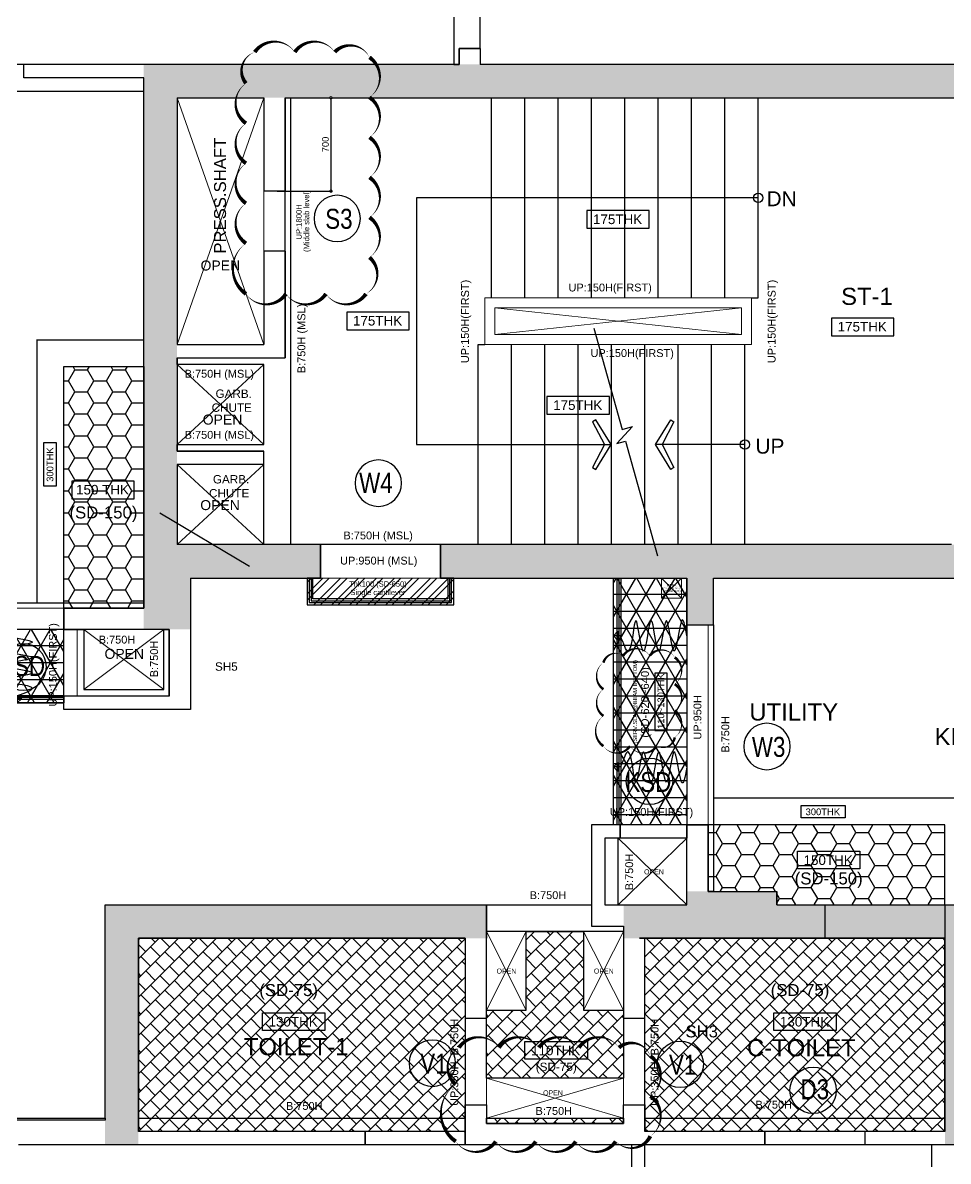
# Model space of a CAD drawing. Header units: millimetres. Extents: x 1124992 to 1258557, y -5767803 to -5695799.
# Drawn here: x 1225869 to 1232812, y -5761881 to -5753347 of the extents above; entities that cross this region are included whole.
import ezdxf
from ezdxf.enums import TextEntityAlignment as Align

# ---------------------------------------------------------------- set-up
doc = ezdxf.new("R2010")
doc.units = ezdxf.units.MM
doc.header["$LTSCALE"] = 1000
doc.header["$MEASUREMENT"] = 0
for name, pattern in [('AUDIT_D_120904163729-0', [0]), ('CONTINOUS', [0]), ('DASHED', [19.05, 12.7, -6.35]), ('HIDDEN', [0.375, 0.25, -0.125]), ('HIDDENX2', [19.05, 12.7, -6.35])]:
    doc.linetypes.add(name, pattern=pattern)
doc.layers.get('0').update_dxf_attribs({"linetype": 'AUDIT_D_120904163729-0'})
for name, color, linetype in [('2-CHANGE 191024-khan', 4, 'Continuous'), ('202_WALL', 7, 'Continuous'), ('203_BEAM', 6, 'DASHED'), ('205_BALCONY', 4, 'Continuous'), ('206_OPEN', 5, 'Continuous'), ('210-DRIP MOULD', 5, 'HIDDEN'), ('210-GROOVE(ELEVATION)', 40, 'HIDDEN'), ('210_ROOM NAME', 2, 'Continuous'), ('210_SLAB THK', 2, 'Continuous'), ('216_SLAB DN -150', 81, 'CONTINOUS'), ('216_SLAB DN -620', 181, 'Continuous'), ('216_SLAB DN -650', 211, 'Continuous'), ('216_SLAB DN -75', 11, 'Continuous'), ('216_SLAB SLOPE', 40, 'Continuous'), ('219_계단선분', 2, 'Continuous'), ('221_BEAM문자', 6, 'Continuous'), ('223_발코니문자', 4, 'Continuous'), ('260_Window door symbol', 125, 'Continuous'), ('FOLDED SLAB', 1, 'HIDDEN'), ('T8 - TYPICAL FLOOR CORE$0$a-window-no', 125, 'Continuous'), ('T8(T9 IS SIMILAR) - DIMENSION & TEXTING$0$a-window-no', 125, 'Continuous'), ('T8_TYPICAL COLUMNS$0$A-SHEAR WALL THICKENING', 3, 'Continuous')]:
    doc.layers.add(name, color=color, linetype=linetype)
doc.layers.add('T8_REFUGE COLUMNS$0$COL-HATCH', color=7, linetype='Continuous', lineweight=25, true_color=0xa3a3a3)
doc.layers.add('T8_TYPICAL COLUMNS$0$$0$COL-HATCH', color=7, linetype='Continuous', lineweight=25, true_color=0xa3a3a3)
doc.styles.add('arial', font='sanss___.ttf')
doc.styles.add('T8 - TYPICAL FLOOR CORE$0$LODHA STANDERD', font='sanss___.ttf')
doc.styles.add('T8(T9 IS SIMILAR) - DIMENSION & TEXTING$0$LODHA STANDERD', font='sanss___.ttf')
doc.dimstyles.new('아파트_소', dxfattribs={"dimtxt": 50, "dimasz": 40, "dimexe": 12, "dimexo": 20, "dimgap": 15, "dimtad": 1, "dimtoh": 1, "dimrnd": 0.5, "dimdsep": 46, "dimtxsty": 'arial', "dimblk": 'DOTSMALL', "dimcen": 20, "dimclrd": 3, "dimclre": 3, "dimclrt": 3, "dimazin": 0, "dimtfac": 1, "dimtix": 1, "dimtmove": 2, "dimatfit": 3, "dimfxl": 1.5, "dimtolj": 1, "dimarcsym": 0})
pattern_1 = [(45, (1205400.26, -5775414.92), (-71.84205, 71.84205), []), (135, (1205400.26, -5775414.915), (-107.76307, 35.921024), [101.6, -101.6])]

# ---------------------------------------------------------------- blocks, each defined once
blk = doc.blocks.new('T8 - TYPICAL FLOOR CORE$0$WINDOW TAG')
at = {"layer": 'T8 - TYPICAL FLOOR CORE$0$a-window-no'}
blk.add_circle((0, 0), 174.1, dxfattribs=at)
at = {"layer": 'T8 - TYPICAL FLOOR CORE$0$a-window-no', "style": 'T8 - TYPICAL FLOOR CORE$0$LODHA STANDERD'}
blk.add_attdef('WINDOW', text='', height=150, dxfattribs=at).set_placement((11.3, 2.8), align=Align.MIDDLE_CENTER)
blk = doc.blocks.new('T8(T9 IS SIMILAR) - DIMENSION & TEXTING$0$WINDOW TAG')
at = {"layer": 'T8(T9 IS SIMILAR) - DIMENSION & TEXTING$0$a-window-no'}
blk.add_circle((0, 0), 174.1, dxfattribs=at)
at = {"layer": 'T8(T9 IS SIMILAR) - DIMENSION & TEXTING$0$a-window-no', "style": 'T8(T9 IS SIMILAR) - DIMENSION & TEXTING$0$LODHA STANDERD'}
blk.add_attdef('WINDOW', text='', height=150, dxfattribs=at).set_placement((11.3, 2.8), align=Align.MIDDLE_CENTER)
blk = doc.blocks.new('A$C0C2415B0')
at = {"layer": '216_SLAB SLOPE', "color": 6}
for p, q in [((60.2, 0), (42.1, 16.4)), ((42.1, 16.4), (78.3, 16.4)), ((60.2, 0), (78.3, 16.4))]:
    blk.add_line(p, q, dxfattribs=at)
blk.add_lwpolyline([(60.2, 27.5), (60.2, 0)], dxfattribs=at)
blk.add_open_spline([(60.2, 288.5), (103.1, 281.5), (176.1, 264.5), (-111.2, 237.5), (237.8, 207.5), (-119.2, 177.6), (239.9, 147.3), (-119.3, 118.2), (238.3, 85.1), (-59.3, 69.3), (29.1, 38.4), (60.2, 27.5)], degree=3, knots=[61.866951, 61.866951, 61.866951, 61.866951, 206.155281, 412.310563, 618.465844, 824.621125, 1030.776406, 1236.931688, 1443.086969, 1649.24225, 1761.045649, 1761.045649, 1761.045649, 1761.045649], dxfattribs=at)
blk = doc.blocks.new('_DotSmall')
at = {"color": 0, "linetype": 'ByBlock', "const_width": 0.5}
blk.add_lwpolyline([(-0.0625, 0, 1), (0.0625, 0, 1)], format="xyb", close=True, dxfattribs=at)
blk = doc.blocks.new('*D43')
at = {"layer": '2-CHANGE 191024-khan', "color": 3, "linetype": 'ByBlock', "lineweight": -2, "transparency": 16777216}
for p, q in [((1228014.2, -5753909), (1228192.8, -5753909)), ((1228180.8, -5753909), (1228180.8, -5754609)), ((1227776.7, -5754609), (1228192.8, -5754609))]:
    blk.add_line(p, q, dxfattribs=at)
at = {"layer": '2-CHANGE 191024-khan', "color": 3, "linetype": 'ByBlock', "lineweight": -2, "transparency": 16777216, "xscale": 40, "yscale": 40, "zscale": 40}
for p, rotation in [((1228180.8, -5753909), 90), ((1228180.8, -5754609), 270)]:
    blk.add_blockref('_DotSmall', p, dxfattribs=dict(at, rotation=rotation))
at = {"layer": '2-CHANGE 191024-khan', "color": 3, "linetype": 'ByBlock', "transparency": 16777216, "insert": (1228140.1, -5754259), "char_height": 50, "attachment_point": 5, "rotation": 90, "style": 'arial'}
blk.add_mtext('\\A1;700', dxfattribs=at)

msp = doc.modelspace()

# ---------------------------------------------------------------- hatches: boundary and pattern name
at = {"layer": '216_SLAB DN -150'}
h = msp.add_hatch(dxfattribs=at)
h.set_pattern_fill('HONEY', color=95, scale=30)
h.set_pattern_definition([(0, (1205400.26, -5775414.915), (142.875, 82.48892), [95.25, -190.5]), (120, (1205400.26, -5775414.915), (-142.875, 82.48892), [95.25, -190.5]), (60, (1205400.26, -5775414.915), (3e-07, 164.97784), [-190.5, 95.25])])
h.paths.add_polyline_path([(1226776.726, -5757734.027), (1226176.726, -5757734.027), (1226176.726, -5755924.027), (1226776.726, -5755924.027)])
h = msp.add_hatch(dxfattribs=at)
h.set_pattern_fill('HONEY', color=95, scale=30)
h.set_pattern_definition([(0, (1205400.26, -5568784.796), (142.875, 82.48892), [95.25, -190.5]), (120, (1205400.26, -5568784.796), (-142.875, 82.48892), [95.25, -190.5]), (60, (1205400.26, -5568784.796), (3e-07, 164.97784), [-190.5, 95.25])])
h.paths.add_polyline_path([(1231011.701, -5759359.027), (1231011.701, -5759859.027), (1231526.701, -5759859.027), (1231526.701, -5759959.027), (1232786.726, -5759959.027), (1232786.726, -5759359.027)])
at = {"layer": '216_SLAB DN -620'}
h = msp.add_hatch(dxfattribs=at)
h.set_pattern_fill('NET3', color=256, scale=40)
h.set_pattern_definition([(0, (1275419.73, -5641044.68), (0, 127), []), (60, (1275419.73, -5641044.68), (-109.98523, 63.5), []), (120, (1275419.73, -5641044.68), (-109.98523, -63.5), [])])
h.paths.add_polyline_path([(1230851.701, -5759359.027), (1230851.701, -5757509.027), (1230301.726, -5757509.027), (1230301.726, -5759359.027)])
h = msp.add_hatch(dxfattribs=at)
h.set_pattern_fill('NET3', color=256, scale=40)
h.set_pattern_definition([(0, (1205400.26, -5775414.92), (0, 127), []), (60, (1205400.26, -5775414.92), (-109.9852, 63.5), []), (120, (1205400.26, -5775414.92), (-109.9852, -63.5), [])])
h.paths.add_polyline_path([(1226176.726, -5758444.027), (1224126.726, -5758444.027), (1224126.726, -5757894.027), (1226176.726, -5757894.027)])
at = {"layer": '216_SLAB DN -650', "linetype": 'Continuous', "lineweight": 0}
h = msp.add_hatch(dxfattribs=at)
h.set_pattern_fill('STEEL', color=227, scale=30)
h.set_pattern_definition([(45, (1203645.26, -5793749.915), (-67.35192, 67.35192), []), (45, (1203645.26, -5793702.29), (-67.35192, 67.35192), [])])
h.paths.add_polyline_path([(1228001.726, -5757509.027), (1229101.726, -5757509.027), (1229101.726, -5757709.027), (1228001.726, -5757709.027)])
at = {"layer": '216_SLAB DN -75'}
h = msp.add_hatch(dxfattribs=at)
h.set_pattern_fill('AR-B88', color=15, scale=0.5, angle=45)
h.set_pattern_definition([(45, (1296585.8, -5646979.68), (-71.84205, 71.84205), []), (135, (1296585.8, -5646979.684), (-107.763073, 35.921024), [101.6, -101.6])])
h.paths.add_polyline_path([(1226736.799, -5761659.027), (1229186.799, -5761659.027), (1229186.799, -5761086.527), (1229186.799, -5760209.027), (1226736.798, -5760209.027)])
h = msp.add_hatch(dxfattribs=at)
h.set_pattern_fill('AR-B88', color=15, scale=0.5, angle=45)
h.set_pattern_definition(pattern_1)
h.paths.add_polyline_path([(1229646.799, -5760159.027), (1230076.701, -5760159.027), (1230076.701, -5760749.027), (1230376.701, -5760749.027), (1230376.701, -5761259.027), (1229346.799, -5761259.027), (1229346.799, -5760749.027), (1229646.799, -5760749.027)])
h = msp.add_hatch(dxfattribs=at)
h.set_pattern_fill('AR-B88', color=15, scale=0.5, angle=45)
h.set_pattern_definition([(45, (1300225.72, -5646979.68), (-71.84205, 71.84205), []), (135, (1300225.725, -5646979.684), (-107.763073, 35.921024), [101.6, -101.6])])
h.paths.add_polyline_path([(1230536.701, -5761659.027), (1232786.726, -5761659.027), (1232786.726, -5761086.527), (1232786.726, -5760209.027), (1230536.701, -5760209.027)])
h = msp.add_hatch(dxfattribs=at)
h.set_pattern_fill('AR-B88', color=15, scale=0.5, angle=45)
h.set_pattern_definition(pattern_1)
h.paths.add_polyline_path([(1229346.799, -5761559.027), (1230376.701, -5761559.027), (1230376.701, -5761599.027), (1229346.799, -5761599.027)])
at = {"layer": 'T8_REFUGE COLUMNS$0$COL-HATCH', "linetype": 'ByBlock'}
h = msp.add_hatch(color=256, dxfattribs=at)
h.dxf.hatch_style = 1
h.paths.add_polyline_path([(1226776.726, -5753659.027), (1227026.726, -5753659.027), (1227026.726, -5757894.027), (1226776.726, -5757894.027)])
h = msp.add_hatch(color=256, dxfattribs=at)
h.dxf.hatch_style = 1
h.paths.add_polyline_path([(1227026.726, -5753909.027), (1233926.726, -5753909.027), (1233926.726, -5753659.027), (1227026.726, -5753659.027)])
h = msp.add_hatch(color=256, dxfattribs=at)
h.dxf.hatch_style = 1
h.paths.add_polyline_path([(1228101.726, -5757259.027), (1227026.726, -5757259.027), (1227026.726, -5757509.027), (1228101.726, -5757509.027)])
h = msp.add_hatch(color=256, dxfattribs=at)
h.dxf.hatch_style = 1
h.paths.add_polyline_path([(1229001.726, -5757509.027), (1235186.726, -5757509.027), (1235186.726, -5757259.027), (1229001.726, -5757259.027)])
h = msp.add_hatch(color=256, dxfattribs=at)
h.dxf.hatch_style = 1
h.paths.add_polyline_path([(1226736.726, -5761759.027), (1226486.726, -5761759.027), (1226486.726, -5759959.027), (1226736.726, -5759959.027)])
h = msp.add_hatch(color=256, dxfattribs=at)
h.dxf.hatch_style = 1
h.paths.add_polyline_path([(1226736.726, -5760209.027), (1229346.726, -5760209.027), (1229346.726, -5759959.027), (1226736.726, -5759959.027)])
h = msp.add_hatch(color=256, dxfattribs=at)
h.dxf.hatch_style = 1
h.paths.add_polyline_path([(1230376.726, -5759959.027), (1231886.726, -5759959.027), (1231886.726, -5760209.027), (1230376.726, -5760209.027)])
h = msp.add_hatch(color=256, dxfattribs=at)
h.dxf.hatch_style = 1
h.paths.add_polyline_path([(1233036.726, -5761759.027), (1232786.726, -5761759.027), (1232786.726, -5759959.027), (1233036.726, -5759959.027)])
at = {"layer": 'T8_TYPICAL COLUMNS$0$$0$COL-HATCH', "linetype": 'ByBlock'}
h = msp.add_hatch(color=256, dxfattribs=at)
h.dxf.hatch_style = 1
h.paths.add_polyline_path([(1230376.726, -5760209.027), (1232786.726, -5760209.027), (1232786.726, -5759959.027), (1230376.726, -5759959.027)])
h.paths.add_polyline_path([(1239946.726, -5759959.027), (1242356.726, -5759959.027), (1242356.726, -5760209.027), (1239946.726, -5760209.027)])
at = {"layer": 'T8_TYPICAL COLUMNS$0$A-SHEAR WALL THICKENING', "linetype": 'ByBlock'}
h = msp.add_hatch(color=31, dxfattribs=at)
h.dxf.hatch_style = 1
h.paths.add_polyline_path([(1227126.726, -5757894.027), (1227026.726, -5757894.027), (1227026.726, -5757509.027), (1227126.726, -5757509.027)])
h = msp.add_hatch(color=31, dxfattribs=at)
h.dxf.hatch_style = 1
h.paths.add_polyline_path([(1230851.701, -5757509.027), (1231051.701, -5757509.027), (1231051.701, -5757859.027), (1230851.701, -5757859.027)])
h = msp.add_hatch(color=31, dxfattribs=at)
h.dxf.hatch_style = 1
h.paths.add_polyline_path([(1231526.701, -5759859.027), (1230851.701, -5759859.027), (1230851.701, -5759959.027), (1231526.701, -5759959.027)])

# ---------------------------------------------------------------- linework, layer by layer
at = {"linetype": 'ByBlock'}
msp.add_line((1226897.745, -5757019.664), (1227570.174, -5757420.841), dxfattribs=at)
at = {"layer": '2-CHANGE 191024-khan', "linetype": 'ByBlock'}
for points in [[(1227543.824, -5755379.387, 0, 30, 0.52056705), (1227843.824, -5755379.387, 0, 30, 0.52056705), (1228143.824, -5755379.387, 0, 30, 0.52056705), (1228443.824, -5755379.387, 0, 30, 0.52056705), (1228470.143, -5755105.706, 0, 30, 0.52056705), (1228470.143, -5754805.706, 0, 30, 0.52056705), (1228470.143, -5754505.706, 0, 30, 0.52056705), (1228470.143, -5754205.706, 0, 30, 0.52056705), (1228470.143, -5753905.706, 0, 30, 0.52056705), (1228470.143, -5753605.706, 0, 30, 0.52056705), (1228209.584, -5753566.264, 0, 30, 0.52056705), (1227909.584, -5753566.264, 0, 30, 0.52056705), (1227609.584, -5753566.264, 0, 30, 0.52056705), (1227543.824, -5753800.504, 0, 30, 0.52056705), (1227543.824, -5754100.504, 0, 30, 0.52056705), (1227543.824, -5754400.504, 0, 30, 0.52056705), (1227543.824, -5754700.504, 0, 30, 0.52056705), (1227543.824, -5755000.504, 0, 30, 0.52056705)], [(1230225.242, -5758769.26, 0, 20, 0.52056705), (1230425.242, -5758769.26, 0, 20, 0.52056705), (1230625.242, -5758769.26, 0, 20, 0.52056705), (1230759.909, -5758703.927, 0, 20, 0.52056705), (1230759.909, -5758503.927, 0, 20, 0.52056705), (1230759.909, -5758303.927, 0, 20, 0.52056705), (1230759.909, -5758103.927, 0, 20, 0.52056705), (1230572.906, -5758090.93, 0, 20, 0.52056705), (1230372.906, -5758090.93, 0, 20, 0.52056705), (1230225.242, -5758143.266, 0, 20, 0.52056705), (1230225.242, -5758343.266, 0, 20, 0.52056705), (1230225.242, -5758543.266, 0, 20, 0.52056705)], [(1229117.347, -5761732.949, 0, 30, 0.52056705), (1229417.347, -5761732.949, 0, 30, 0.52056705), (1229717.347, -5761732.949, 0, 30, 0.52056705), (1230017.347, -5761732.949, 0, 30, 0.52056705), (1230317.347, -5761732.949, 0, 30, 0.52056705), (1230577.272, -5761692.873, 0, 30, 0.52056705), (1230577.272, -5761392.873, 0, 30, 0.52056705), (1230577.272, -5761092.873, 0, 30, 0.52056705), (1230340.908, -5761029.236, 0, 30, 0.52056705), (1230040.908, -5761029.236, 0, 30, 0.52056705), (1229740.908, -5761029.236, 0, 30, 0.52056705), (1229440.908, -5761029.236, 0, 30, 0.52056705), (1229140.908, -5761029.236, 0, 30, 0.52056705), (1229117.347, -5761305.675, 0, 30, 0.52056705)]]:
    msp.add_lwpolyline(points, format="xyseb", close=True, dxfattribs=at)
at = {"layer": '202_WALL', "linetype": 'ByBlock'}
for p, q in [((1229301.726, -5753539.027), (1229141.726, -5753539.027)), ((1229141.726, -5753539.027), (1229141.726, -5753659.027)), ((1229301.726, -5753539.027), (1229301.726, -5753659.027)), ((1225876.726, -5753759.027), (1225876.726, -5753659.027)), ((1229141.726, -5753659.027), (1225876.726, -5753659.027)), ((1235186.726, -5753659.027), (1229301.726, -5753659.027)), ((1226776.726, -5753759.027), (1225876.726, -5753759.027)), ((1226776.726, -5757734.027), (1226776.726, -5753759.027)), ((1227026.726, -5753909.027), (1227676.726, -5753909.027)), ((1227676.726, -5753909.027), (1227676.726, -5754609.027)), ((1227836.726, -5753909.027), (1227836.726, -5754609.027)), ((1227836.726, -5753909.027), (1233926.726, -5753909.027)), ((1227836.726, -5754609.027), (1227676.726, -5754609.027)), ((1227676.726, -5755059.027), (1227676.726, -5755759.027)), ((1227836.726, -5755059.027), (1227676.726, -5755059.027)), ((1227836.726, -5755059.027), (1227836.726, -5755859.027)), ((1227026.726, -5755759.027), (1227676.726, -5755759.027)), ((1227026.726, -5755859.027), (1227836.726, -5755859.027)), ((1227026.726, -5756559.027), (1227676.726, -5756559.027)), ((1227676.726, -5756659.027), (1227676.726, -5756559.027)), ((1227676.726, -5756659.027), (1227026.726, -5756659.027)), ((1228101.726, -5757259.027), (1227026.726, -5757259.027)), ((1228101.726, -5757509.027), (1228101.726, -5757259.027)), ((1232836.726, -5757259.027), (1229001.726, -5757259.027)), ((1229001.726, -5757259.027), (1229001.726, -5757509.027)), ((1227126.726, -5757509.027), (1227126.726, -5758494.027)), ((1227126.726, -5757509.027), (1228101.726, -5757509.027)), ((1229001.726, -5757509.027), (1230851.701, -5757509.027)), ((1230851.701, -5757859.027), (1230851.701, -5757509.027)), ((1231051.701, -5757859.027), (1231051.701, -5757509.027)), ((1226176.726, -5757734.027), (1226776.726, -5757734.027)), ((1226176.726, -5757894.027), (1226176.726, -5757734.027)), ((1226966.726, -5757894.027), (1226176.726, -5757894.027)), ((1226966.726, -5758394.027), (1226966.726, -5757894.027)), ((1226966.726, -5758394.027), (1226176.726, -5758394.027)), ((1226176.726, -5758494.027), (1226176.726, -5758394.027)), ((1227126.726, -5758494.027), (1226176.726, -5758494.027)), ((1230136.701, -5759359.027), (1230136.701, -5760119.027)), ((1230351.701, -5759359.027), (1230136.701, -5759359.027)), ((1230351.701, -5759359.027), (1230351.701, -5759459.027)), ((1230851.701, -5759959.027), (1230851.701, -5759359.027)), ((1231011.701, -5759859.027), (1231011.701, -5759359.027)), ((1230236.701, -5759459.027), (1230236.701, -5759959.027)), ((1230351.701, -5759459.027), (1230236.701, -5759459.027)), ((1231011.701, -5759859.027), (1231526.701, -5759859.027)), ((1231526.701, -5759959.027), (1231526.701, -5759859.027)), ((1226486.799, -5759959.027), (1229346.799, -5759959.027)), ((1226486.799, -5761559.027), (1226486.799, -5759959.027)), ((1229346.799, -5759959.027), (1229346.799, -5760209.027)), ((1229346.799, -5760809.027), (1229346.799, -5759959.027)), ((1230236.701, -5759959.027), (1230851.701, -5759959.027)), ((1231526.701, -5759959.027), (1233436.726, -5759959.027)), ((1230136.701, -5760119.027), (1230376.701, -5760119.027)), ((1230376.701, -5760119.027), (1230376.701, -5760809.027)), ((1229186.799, -5760209.027), (1226736.799, -5760209.027)), ((1226736.799, -5760209.027), (1226736.799, -5761659.027)), ((1229186.799, -5760209.027), (1229186.799, -5760809.027)), ((1232786.726, -5760209.027), (1230536.701, -5760209.027)), ((1230536.701, -5760809.027), (1230536.701, -5760209.027)), ((1232786.726, -5761659.027), (1232786.726, -5760209.027)), ((1229186.799, -5760809.027), (1229346.799, -5760809.027)), ((1230376.701, -5760809.027), (1230536.701, -5760809.027)), ((1229186.799, -5761759.027), (1229186.799, -5761459.027)), ((1229186.799, -5761459.027), (1229346.799, -5761459.027)), ((1229346.799, -5761459.027), (1229346.799, -5761599.027)), ((1230376.701, -5761599.027), (1230376.701, -5761459.027)), ((1230376.701, -5761459.027), (1230536.701, -5761459.027)), ((1230536.701, -5761459.027), (1230536.701, -5761659.027)), ((1225836.726, -5761559.027), (1226486.799, -5761559.027)), ((1228436.726, -5761659.027), (1226736.799, -5761659.027)), ((1228436.726, -5761659.027), (1228436.726, -5761759.027)), ((1229346.799, -5761599.027), (1230376.701, -5761599.027)), ((1231436.701, -5761659.027), (1230536.701, -5761659.027)), ((1231436.701, -5761659.027), (1231436.701, -5761759.027)), ((1232186.701, -5761659.027), (1232186.701, -5761759.027)), ((1232786.726, -5761659.027), (1232186.701, -5761659.027)), ((1228436.726, -5761759.027), (1225836.726, -5761759.027)), ((1231436.701, -5761759.027), (1229186.799, -5761759.027)), ((1233036.726, -5761759.027), (1232186.701, -5761759.027))]:
    msp.add_line(p, q, dxfattribs=at)
at = {"layer": '202_WALL', "color": 252, "linetype": 'HIDDENX2'}
for p, q in [((1231886.701, -5759959.027), (1231886.701, -5760209.027)), ((1232786.726, -5759959.027), (1232786.726, -5760209.027))]:
    msp.add_line(p, q, dxfattribs=at)
at = {"layer": '202_WALL', "linetype": 'ByBlock'}
for points in [[(1227026.726, -5753909.027), (1227026.726, -5755759.027)], [(1227026.726, -5755859.027), (1227026.726, -5756559.027)], [(1227026.726, -5756659.027), (1227026.726, -5757259.027)], [(1231051.701, -5757509.027), (1234986.726, -5757509.027)], [(1230851.701, -5757859.027), (1231051.701, -5757859.027)], [(1230851.701, -5759359.027), (1231011.701, -5759359.027)]]:
    msp.add_lwpolyline(points, dxfattribs=at)
at = {"layer": '203_BEAM', "linetype": 'ByBlock'}
msp.add_line((1229346.799, -5759959.027), (1230136.701, -5759959.027), dxfattribs=at)
at = {"layer": '203_BEAM'}
for points in [[(1229101.726, -5753659.027), (1229141.726, -5753659.027), (1229141.726, -5753539.027), (1229301.726, -5753539.027), (1229301.726, -5752434.027), (1229101.726, -5752434.027), (1229101.726, -5753659.027)], [(1224976.726, -5753659.027), (1224976.726, -5753759.027), (1224276.726, -5753759.027), (1224276.726, -5753859.027), (1226776.726, -5753859.027), (1226776.726, -5753759.027), (1225876.726, -5753759.027), (1225876.726, -5753659.027), (1224976.726, -5753659.027)], [(1228101.726, -5757259.027), (1228101.726, -5757509.027), (1228001.726, -5757509.027), (1228001.726, -5757709.027), (1229101.726, -5757709.027), (1229101.726, -5757509.027), (1229001.726, -5757509.027), (1229001.726, -5757259.027), (1228101.726, -5757259.027)], [(1231051.701, -5759859.027), (1231051.701, -5759859.027), (1231011.701, -5759859.027), (1231011.701, -5759359.027), (1230851.701, -5759359.027), (1230851.701, -5759459.027), (1230351.701, -5759459.027), (1230351.701, -5759359.027), (1230301.726, -5759359.027), (1230301.726, -5757509.027), (1230851.701, -5757509.027), (1230851.701, -5757859.027), (1231051.701, -5757859.027), (1231051.701, -5759859.027)], [(1226776.726, -5757694.027), (1226776.726, -5757734.027), (1226176.726, -5757734.027), (1226176.726, -5757894.027), (1226326.726, -5757894.027), (1226326.726, -5757894.027), (1226326.726, -5757894.027), (1226326.726, -5757894.027), (1226326.726, -5757894.027), (1226326.726, -5758344.027), (1226926.726, -5758344.027), (1226926.726, -5757894.027), (1226966.726, -5757894.027), (1226966.726, -5758394.027), (1226176.726, -5758394.027), (1226176.726, -5758444.027), (1224126.726, -5758444.027), (1224126.726, -5757894.027), (1224676.726, -5757894.027), (1224676.726, -5757734.027), (1224476.726, -5757734.027), (1224476.726, -5757694.027), (1226776.726, -5757694.027)], [(1230376.701, -5760159.027), (1229346.799, -5760159.027), (1229346.799, -5759959.027), (1230136.701, -5759959.027), (1230136.701, -5760119.027), (1230376.701, -5760119.027), (1230376.701, -5760159.027)]]:
    msp.add_lwpolyline(points, dxfattribs=at)
for points in [[(1227676.726, -5755909.027), (1227026.726, -5755909.027), (1227026.726, -5755859.027), (1227836.726, -5755859.027), (1227836.726, -5755859.027), (1227836.726, -5753909.027), (1227876.726, -5753909.027), (1227876.726, -5757259.027), (1227876.726, -5757259.027), (1227876.726, -5757259.027), (1227676.726, -5757259.027), (1227676.726, -5756734.027), (1227676.726, -5756734.027), (1227676.726, -5756734.027), (1227676.726, -5756734.027), (1227676.726, -5756559.027), (1227026.726, -5756559.027), (1227026.726, -5756509.027), (1227676.726, -5756509.027)], [(1230336.701, -5759459.027), (1230236.701, -5759459.027), (1230236.701, -5759959.027), (1230336.701, -5759959.027)], [(1228436.726, -5761759.027), (1228436.726, -5761659.027), (1226736.799, -5761659.027), (1226736.799, -5761559.027), (1229186.799, -5761559.027), (1229186.799, -5761759.027)], [(1229346.799, -5761559.027), (1230376.701, -5761559.027), (1230376.701, -5761599.027), (1229346.799, -5761599.027)], [(1230536.701, -5761559.027), (1232786.726, -5761559.027), (1232786.726, -5761659.027), (1232186.701, -5761659.027), (1232186.701, -5761759.027), (1231436.701, -5761759.027), (1231436.701, -5761659.027), (1230536.701, -5761659.027)], [(1230436.701, -5762659.027), (1230536.701, -5762659.027), (1230536.701, -5761759.027), (1230436.701, -5761759.027)], [(1232886.726, -5761759.027), (1232686.726, -5761759.027), (1232686.726, -5762759.027), (1232886.726, -5762759.027)]]:
    msp.add_lwpolyline(points, close=True, dxfattribs=at)
at = {"layer": '205_BALCONY', "linetype": 'Continuous', "lineweight": 0}
for points in [[(1227836.726, -5755059.027), (1227676.726, -5755059.027), (1227676.726, -5754609.027), (1227836.726, -5754609.027)], [(1229336.726, -5755409.027), (1231336.726, -5755409.027), (1231336.726, -5755759.027), (1229336.726, -5755759.027)], [(1229411.726, -5755484.027), (1231261.726, -5755484.027), (1231261.726, -5755684.027), (1229411.726, -5755684.027)], [(1228101.726, -5757259.027), (1229001.726, -5757259.027), (1229001.726, -5757509.027), (1228101.726, -5757509.027)], [(1226176.726, -5757734.027), (1224676.726, -5757734.027), (1224676.726, -5757894.027), (1226176.726, -5757894.027)], [(1226276.726, -5757894.027), (1226276.726, -5758394.027), (1226176.726, -5758394.027), (1226176.726, -5757894.027)], [(1231011.701, -5757859.027), (1230851.701, -5757859.027), (1230851.701, -5759359.027), (1231011.701, -5759359.027)], [(1230851.701, -5759359.027), (1230351.701, -5759359.027), (1230351.701, -5759459.027), (1230851.701, -5759459.027)], [(1229186.799, -5761459.027), (1229346.799, -5761459.027), (1229346.799, -5760809.027), (1229186.799, -5760809.027)], [(1230376.701, -5761459.027), (1230536.701, -5761459.027), (1230536.701, -5760809.027), (1230376.701, -5760809.027)]]:
    msp.add_lwpolyline(points, close=True, dxfattribs=at)
at = {"layer": '206_OPEN', "lineweight": 0}
for points in [[(1227026.726, -5753909.027), (1227676.726, -5753909.027), (1227676.726, -5755759.027), (1227026.726, -5755759.027), (1227026.726, -5753909.027), (1227676.726, -5755759.027), (1227026.726, -5755759.027), (1227676.726, -5753909.027)], [(1229411.726, -5755484.027), (1231261.726, -5755484.027), (1231261.726, -5755684.027), (1229411.726, -5755684.027), (1229411.726, -5755484.027), (1231261.726, -5755684.027), (1229411.726, -5755684.027), (1231261.726, -5755484.027)], [(1227026.726, -5755909.027), (1227676.726, -5755909.027), (1227676.726, -5756509.027), (1227026.726, -5756509.027), (1227026.726, -5755909.027), (1227676.726, -5756509.027), (1227026.726, -5756509.027), (1227676.726, -5755909.027)], [(1227026.726, -5756659.027), (1227676.726, -5756659.027), (1227676.726, -5757259.027), (1227026.726, -5757259.027), (1227026.726, -5756659.027), (1227676.726, -5757259.027), (1227026.726, -5757259.027), (1227676.726, -5756659.027)], [(1226326.726, -5757894.027), (1226926.726, -5757894.027), (1226926.726, -5758344.027), (1226326.726, -5758344.027), (1226326.726, -5757894.027), (1226926.726, -5758344.027), (1226326.726, -5758344.027), (1226926.726, -5757894.027)], [(1230336.701, -5759959.027), (1230851.701, -5759959.027), (1230851.701, -5759459.027), (1230336.701, -5759459.027), (1230336.701, -5759959.027), (1230851.701, -5759459.027), (1230336.701, -5759459.027), (1230851.701, -5759959.027)], [(1229346.799, -5760749.027), (1229646.799, -5760749.027), (1229646.799, -5760159.027), (1229346.799, -5760159.027), (1229346.799, -5760749.027), (1229646.799, -5760159.027), (1229346.799, -5760159.027), (1229646.799, -5760749.027)], [(1230076.701, -5760749.027), (1230376.701, -5760749.027), (1230376.701, -5760159.027), (1230076.701, -5760159.027), (1230076.701, -5760749.027), (1230376.701, -5760159.027), (1230076.701, -5760159.027), (1230376.701, -5760749.027)], [(1229346.799, -5761259.027), (1230376.701, -5761259.027), (1230376.701, -5761559.027), (1229346.799, -5761559.027), (1229346.799, -5761259.027), (1230376.701, -5761559.027), (1229346.799, -5761559.027), (1230376.701, -5761259.027)]]:
    msp.add_lwpolyline(points, dxfattribs=at)
at = {"layer": '206_OPEN', "linetype": 'HIDDENX2', "lineweight": 0}
msp.add_lwpolyline([(1230661.701, -5757509.027), (1230811.701, -5757509.027), (1230811.701, -5757659.027), (1230661.701, -5757659.027), (1230661.701, -5757509.027), (1230811.701, -5757659.027), (1230661.701, -5757659.027), (1230811.701, -5757509.027)], dxfattribs=at)
at = {"layer": '210-DRIP MOULD', "linetype": 'DASHED', "lineweight": -3}
msp.add_line((1230341.726, -5757509.027), (1230341.726, -5759359.027), dxfattribs=at)
for points in [[(1229084.726, -5757509.027), (1229058.726, -5757509.027), (1229058.726, -5757666.027), (1228044.726, -5757666.027), (1228044.726, -5757509.027), (1228018.726, -5757509.027), (1228018.726, -5757692.027), (1229084.726, -5757692.027), (1229084.726, -5757509.027)], [(1228031.726, -5757509.027), (1228031.726, -5757679.027), (1229071.726, -5757679.027), (1229071.726, -5757509.027)], [(1224179.726, -5757894.027), (1224153.726, -5757894.027), (1224153.726, -5758417.027), (1226176.726, -5758417.027), (1226176.726, -5758391.027), (1224179.726, -5758391.027), (1224179.726, -5757894.027)], [(1226176.726, -5758404.027), (1224166.726, -5758404.027), (1224166.726, -5757894.027)]]:
    msp.add_lwpolyline(points, dxfattribs=at)
msp.add_lwpolyline([(1230354.726, -5757509.027), (1230354.726, -5759359.027), (1230328.726, -5759359.027), (1230328.726, -5757509.027)], close=True, dxfattribs=at)
at = {"layer": '210-GROOVE(ELEVATION)', "linetype": 'HIDDENX2', "lineweight": -3, "flags": 128}
msp.add_lwpolyline([(1225486.726, -5764804.031), (1225486.726, -5761559.027), (1226486.799, -5761559.027), (1226486.799, -5761574.027), (1225501.726, -5761574.027), (1225501.726, -5764789.031), (1225636.726, -5764789.031), (1225636.726, -5764804.031), (1225486.726, -5764804.031)], dxfattribs=at)
at = {"layer": '210_SLAB THK', "color": 2}
for points in [[(1230100.701, -5754755.147), (1230100.701, -5754887.495), (1230569.388, -5754887.495), (1230569.388, -5754755.147)], [(1228300.207, -5755515.565), (1228300.207, -5755647.912), (1228768.894, -5755647.912), (1228768.894, -5755515.565)], [(1231935.845, -5755560.276), (1231935.845, -5755692.623), (1232404.532, -5755692.623), (1232404.532, -5755560.276)], [(1229801.771, -5756148.405), (1229801.771, -5756280.752), (1230270.458, -5756280.752), (1230270.458, -5756148.405)], [(1226119.257, -5756820.106), (1226026.614, -5756820.106), (1226026.614, -5756492.025), (1226119.257, -5756492.025)], [(1226236.846, -5756782.039), (1226236.846, -5756914.386), (1226705.533, -5756914.386), (1226705.533, -5756782.039)], [(1230610.703, -5758652.681), (1230703.346, -5758652.681), (1230703.346, -5758221.783), (1230610.703, -5758221.783)], [(1231709.32, -5759307.754), (1231709.32, -5759215.111), (1232037.401, -5759215.111), (1232037.401, -5759307.754)], [(1231680.224, -5759689.864), (1231680.224, -5759557.517), (1232148.911, -5759557.517), (1232148.911, -5759689.864)], [(1227666.608, -5760900.913), (1227666.608, -5760768.566), (1228135.295, -5760768.566), (1228135.295, -5760900.913)], [(1231502.771, -5760900.913), (1231502.771, -5760768.566), (1231971.458, -5760768.566), (1231971.458, -5760900.913)], [(1229636.624, -5761116.348), (1229636.624, -5760984), (1230105.311, -5760984), (1230105.311, -5761116.348)]]:
    msp.add_lwpolyline(points, close=True, dxfattribs=at)
at = {"layer": '216_SLAB DN -150'}
msp.add_lwpolyline([(1226776.726, -5757734.027), (1226176.726, -5757734.027), (1226176.726, -5755924.027), (1226776.726, -5755924.027)], close=True, dxfattribs=at)
msp.add_lwpolyline([(1231011.701, -5759359.027), (1231011.701, -5759859.027), (1231526.701, -5759859.027), (1231526.701, -5759859.027), (1231526.701, -5759859.027), (1231526.701, -5759959.027), (1232786.726, -5759959.027), (1232786.726, -5759359.027), (1231011.701, -5759359.027)], dxfattribs=at)
at = {"layer": '216_SLAB DN -620', "color": 192}
msp.add_lwpolyline([(1230851.701, -5759359.027), (1230301.726, -5759359.027), (1230301.726, -5757509.027), (1230851.701, -5757509.027)], close=True, dxfattribs=at)
at = {"layer": '216_SLAB DN -620', "linetype": 'ByBlock'}
for points in [[(1230851.701, -5759359.027), (1230301.726, -5759359.027), (1230301.726, -5757509.027), (1230851.701, -5757509.027)], [(1226176.726, -5757894.027), (1224126.726, -5757894.027), (1224126.726, -5758444.027), (1226176.726, -5758444.027)]]:
    msp.add_lwpolyline(points, close=True, dxfattribs=at)
at = {"layer": '216_SLAB DN -650', "color": 201, "linetype": 'Continuous', "lineweight": 0}
msp.add_lwpolyline([(1228001.726, -5757509.027), (1229101.726, -5757509.027), (1229101.726, -5757709.027), (1228001.726, -5757709.027)], close=True, dxfattribs=at)
at = {"layer": '216_SLAB DN -75'}
for points in [[(1226736.798, -5760209.027), (1229186.799, -5760209.027), (1229186.799, -5760209.027), (1229186.799, -5760209.027), (1229186.799, -5761659.027), (1229186.799, -5761659.027), (1229186.799, -5761659.027), (1226736.799, -5761659.027), (1226736.799, -5760209.027)], [(1230496.701, -5760209.027), (1232786.726, -5760209.027), (1232786.726, -5760209.027), (1232786.726, -5760209.027), (1232786.726, -5761659.027), (1232786.726, -5761659.027), (1232786.726, -5761659.027), (1230536.701, -5761659.027), (1230536.701, -5760209.027)], [(1229346.799, -5761559.027), (1230376.701, -5761559.027), (1230376.701, -5761599.027), (1229346.799, -5761599.027)]]:
    msp.add_lwpolyline(points, close=True, dxfattribs=at)
msp.add_lwpolyline([(1229646.799, -5760159.027), (1230076.701, -5760159.027), (1230076.701, -5760749.027), (1230376.701, -5760749.027), (1230376.701, -5761259.027), (1229346.799, -5761259.027), (1229346.799, -5760749.027), (1229646.799, -5760749.027), (1229646.799, -5760159.027)], dxfattribs=at)
at = {"layer": '219_계단선분', "linetype": 'Continuous', "lineweight": -3}
for p, q in [((1229386.726, -5755409.027), (1229386.726, -5753909.027)), ((1229636.726, -5755409.027), (1229636.726, -5753909.027)), ((1229886.726, -5755409.027), (1229886.726, -5753909.027)), ((1230136.726, -5755409.027), (1230136.726, -5753909.027)), ((1230386.726, -5755409.027), (1230386.726, -5753909.027)), ((1230636.726, -5755409.027), (1230636.726, -5753909.027)), ((1230886.726, -5755409.027), (1230886.726, -5753909.027)), ((1231136.726, -5755409.027), (1231136.726, -5753909.027)), ((1231386.726, -5755409.027), (1231386.726, -5753909.027)), ((1231336.726, -5755409.027), (1231386.726, -5755409.027)), ((1229286.726, -5757259.027), (1229286.726, -5755759.027)), ((1229286.726, -5755759.027), (1229336.726, -5755759.027)), ((1229536.726, -5757259.027), (1229536.726, -5755759.027)), ((1229786.726, -5757259.027), (1229786.726, -5755759.027)), ((1230036.726, -5757259.027), (1230036.726, -5755759.027)), ((1230286.726, -5757259.027), (1230286.726, -5755759.027)), ((1230536.726, -5757259.027), (1230536.726, -5755759.027)), ((1230786.726, -5757259.027), (1230786.726, -5755759.027)), ((1231036.726, -5757259.027), (1231036.726, -5755759.027)), ((1231286.726, -5757259.027), (1231286.726, -5755759.027))]:
    msp.add_line(p, q, dxfattribs=at)
at = {"layer": '219_계단선분', "linetype": 'Continuous', "lineweight": -3, "flags": 128}
for points in [[(1231386.726, -5754659.027), (1228821.984, -5754659.027), (1228821.984, -5756509.027), (1230282.15, -5756509.027), (1230167.559, -5756323.011), (1230143.418, -5756337.882), (1230232.536, -5756509.027), (1230143.418, -5756680.172), (1230167.559, -5756695.043), (1230282.15, -5756509.027)], [(1230151.994, -5755635.618), (1230364.973, -5756396.272), (1230442.903, -5756374.453), (1230325.743, -5756501.888), (1230389.543, -5756484.024), (1230629.898, -5757342.45)], [(1231286.726, -5756509.027), (1230615.289, -5756509.027), (1230729.88, -5756323.011), (1230754.021, -5756337.882), (1230664.903, -5756509.027), (1230754.021, -5756680.172), (1230729.88, -5756695.043), (1230615.289, -5756509.027)]]:
    msp.add_lwpolyline(points, dxfattribs=at)
at = {"layer": '219_계단선분', "linetype": 'Continuous', "lineweight": -3}
for centre in [(1231386.726, -5754659.027), (1231286.726, -5756509.027)]:
    msp.add_circle(centre, 34.948, dxfattribs=at)
at = {"layer": 'FOLDED SLAB', "linetype": 'HIDDENX2', "const_width": 10}
for points in [[(1226776.726, -5755724.027), (1225976.726, -5755724.027), (1225976.726, -5757694.027)], [(1231051.701, -5759159.027), (1232986.726, -5759159.027), (1232986.726, -5759959.027)]]:
    msp.add_lwpolyline(points, dxfattribs=at)

# ---------------------------------------------------------------- block references
at = {"layer": '216_SLAB SLOPE', "yscale": 1.906312773688221, "zscale": 1.906312773688221, "rotation": 270}
for p, xscale in [((1230301.726, -5758057.201), -1.906312773688221), ((1230301.726, -5758810.853), 1.906312773688221)]:
    msp.add_blockref('A$C0C2415B0', p, dxfattribs=dict(at, xscale=xscale))
at = {"layer": '216_SLAB SLOPE', "xscale": -1.906312773688221, "yscale": 1.906312773688221, "zscale": 1.906312773688221}
msp.add_blockref('A$C0C2415B0', (1225941.455, -5758444.027), dxfattribs=at)
at = {"layer": '260_Window door symbol'}
ref = msp.add_blockref('T8 - TYPICAL FLOOR CORE$0$WINDOW TAG', (1228228.207, -5754813.536), dxfattribs=dict(at, xscale=-1, rotation=180))
ref.add_attrib('WINDOW', 'S3', dxfattribs={"layer": 'T8 - TYPICAL FLOOR CORE$0$a-window-no', "height": 150, "style": 'T8 - TYPICAL FLOOR CORE$0$LODHA STANDERD', "width": 0.8}).set_placement((1228240.871, -5754816.327), align=Align.MIDDLE_CENTER)
ref = msp.add_blockref('T8 - TYPICAL FLOOR CORE$0$WINDOW TAG', (1228536.719, -5756798.314), dxfattribs=dict(at, xscale=-1))
ref.add_attrib('WINDOW', 'W4', dxfattribs={"layer": 'T8 - TYPICAL FLOOR CORE$0$a-window-no', "height": 150, "style": 'T8 - TYPICAL FLOOR CORE$0$LODHA STANDERD', "width": 0.8}).set_placement((1228518.294, -5756795.523), align=Align.MIDDLE_CENTER)
ref = msp.add_blockref('T8(T9 IS SIMILAR) - DIMENSION & TEXTING$0$WINDOW TAG', (1225872.541, -5758175.615), dxfattribs=dict(at, xscale=-1))
ref.add_attrib('WINDOW', 'KSD', dxfattribs={"layer": 'T8(T9 IS SIMILAR) - DIMENSION & TEXTING$0$a-window-no', "height": 150, "style": 'T8(T9 IS SIMILAR) - DIMENSION & TEXTING$0$LODHA STANDERD', "width": 0.8}).set_placement((1225864.158, -5758168.092), align=Align.MIDDLE_CENTER)
ref = msp.add_blockref('T8(T9 IS SIMILAR) - DIMENSION & TEXTING$0$WINDOW TAG', (1231451.82, -5758771.991), dxfattribs=dict(at, xscale=-1, rotation=180))
ref.add_attrib('WINDOW', 'W3', dxfattribs={"layer": 'T8(T9 IS SIMILAR) - DIMENSION & TEXTING$0$a-window-no', "height": 150, "style": 'T8(T9 IS SIMILAR) - DIMENSION & TEXTING$0$LODHA STANDERD', "width": 0.8}).set_placement((1231464.484, -5758774.782), align=Align.MIDDLE_CENTER)
ref = msp.add_blockref('T8(T9 IS SIMILAR) - DIMENSION & TEXTING$0$WINDOW TAG', (1230570.572, -5759032.898), dxfattribs=dict(at, rotation=180))
ref.add_attrib('WINDOW', 'KSD', dxfattribs={"layer": 'T8(T9 IS SIMILAR) - DIMENSION & TEXTING$0$a-window-no', "height": 150, "style": 'T8(T9 IS SIMILAR) - DIMENSION & TEXTING$0$LODHA STANDERD', "width": 0.8}).set_placement((1230562.188, -5759038.158), align=Align.MIDDLE_CENTER)
ref = msp.add_blockref('T8(T9 IS SIMILAR) - DIMENSION & TEXTING$0$WINDOW TAG', (1228942.053, -5761146.455, 0), dxfattribs=dict(at, xscale=-1, rotation=180))
ref.add_attrib('WINDOW', 'V1', dxfattribs={"layer": 'T8(T9 IS SIMILAR) - DIMENSION & TEXTING$0$a-window-no', "height": 150, "style": 'T8(T9 IS SIMILAR) - DIMENSION & TEXTING$0$LODHA STANDERD', "width": 0.8}).set_placement((1228953.4, -5761149.246, 0), align=Align.MIDDLE_CENTER)
ref = msp.add_blockref('T8(T9 IS SIMILAR) - DIMENSION & TEXTING$0$WINDOW TAG', (1230801.32, -5761154.588, 0), dxfattribs=dict(at, rotation=180))
ref.add_attrib('WINDOW', 'V1', dxfattribs={"layer": 'T8(T9 IS SIMILAR) - DIMENSION & TEXTING$0$a-window-no', "height": 150, "style": 'T8(T9 IS SIMILAR) - DIMENSION & TEXTING$0$LODHA STANDERD', "width": 0.8}).set_placement((1230819.274, -5761157.379, 0), align=Align.MIDDLE_CENTER)
ref = msp.add_blockref('T8(T9 IS SIMILAR) - DIMENSION & TEXTING$0$WINDOW TAG', (1231797.887, -5761349.489), dxfattribs=at)
ref.add_attrib('WINDOW', 'D3', dxfattribs={"layer": 'T8(T9 IS SIMILAR) - DIMENSION & TEXTING$0$a-window-no', "height": 150, "style": 'T8(T9 IS SIMILAR) - DIMENSION & TEXTING$0$LODHA STANDERD', "width": 0.8}).set_placement((1231810.55, -5761341.966), align=Align.MIDDLE_CENTER)

# ---------------------------------------------------------------- texts
at = {"layer": '206_OPEN', "linetype": 'Continuous', "lineweight": 0, "style": 'arial'}
for s, height, p in [('OPEN', 75, (1227202.84, -5755203.745)), ('OPEN', 75, (1227219.371, -5756358.846)), ('OPEN', 75, (1227200.871, -5757000.026)), ('(WORK SCOPE AT JOB SITE)', 7.21875, (1230667.66, -5757588.94)), ('OPEN', 18.75, (1230700.936, -5757572.548)), ('(WOOD BOX)', 15, (1230671.788, -5757613.241)), ('OPEN', 75, (1226482.449, -5758114.993)), ('OPEN', 37.5, (1230530.165, -5759730.615)), ('OPEN', 37.5, (1229423.532, -5760474.157)), ('OPEN', 37.5, (1230153.434, -5760474.157)), ('OPEN', 37.5, (1229772.676, -5761387.215))]:
    msp.add_text(s, height=height, dxfattribs=at).set_placement(p)
at = {"layer": '210_ROOM NAME', "style": 'arial'}
for s, p in [('ST-1', (1232008.096, -5755461.478)), ('UTILITY', (1231319.602, -5758577.329)), ('KITCHEN', (1232709.088, -5758761.996)), ('TOILET-1', (1227527.907, -5761086.001)), ('C-TOILET', (1231301.989, -5761094.218))]:
    msp.add_text(s, height=128, dxfattribs=at).set_placement(p)
at = {"layer": '210_ROOM NAME', "insert": (1227395.311, -5754208.321, 0.371), "char_height": 89.6, "width": 871.63314, "attachment_point": 9, "rotation": 90, "style": 'arial'}
msp.add_mtext('PRESS.SHAFT', dxfattribs=at)
at = {"layer": '210_ROOM NAME', "char_height": 112, "attachment_point": 5, "line_spacing_factor": 0.96736, "style": 'arial'}
for s, insert in [('{\\C2;DN}', (1231561.479, -5754665.8)), ('{\\C2;UP}', (1231474.1, -5756521.403))]:
    msp.add_mtext(s, dxfattribs=dict(at, insert=insert))
at = {"layer": '210_ROOM NAME', "attachment_point": 9, "style": 'arial'}
for s, insert, char_height, width in [('GARB.\\PCHUTE', (1227588.158, -5756264.129), 62.72, 431.869), ('GARB.\\PCHUTE', (1227568.296, -5756905.587), 62.72, 431.869), ('SH5', (1227481.845, -5758204.97, 0), 62.72, 1714.6891), ('SH3', (1231084.091, -5760953.891, 0), 89.6, 2449.55586)]:
    msp.add_mtext(s, dxfattribs=dict(at, insert=insert, char_height=char_height, width=width))
at = {"layer": '210_SLAB THK', "color": 2, "line_spacing_factor": 0.94556, "style": 'arial'}
for s, insert, char_height, width, attachment_point in [('175THK', (1230331.378, -5754783.837), 72, 531.9, 2), ('175THK', (1228530.884, -5755544.255), 72, 531.9, 2), ('175THK', (1232166.522, -5755588.965), 72, 531.9, 2), ('175THK', (1230032.448, -5756177.095), 72, 531.9, 2), ('150 THK', (1226467.523, -5756810.728), 72, 531.9, 2), ('300THK', (1231870.794, -5759287.672), 50.4, 372.33, 8), ('150THK', (1231910.9, -5759661.174), 72, 531.9, 8), ('130THK', (1227897.285, -5760872.224), 72, 531.9, 8), ('130THK', (1231733.447, -5760872.224), 72, 531.9, 8), ('110THK', (1229867.301, -5761087.658), 72, 531.9, 8)]:
    msp.add_mtext(s, dxfattribs=dict(at, insert=insert, char_height=char_height, width=width, attachment_point=attachment_point))
at = {"layer": '210_SLAB THK', "color": 2, "char_height": 50.4, "width": 372.33, "rotation": 90, "line_spacing_factor": 0.94556, "style": 'arial'}
for s, insert, attachment_point in [('300THK', (1226099.175, -5756658.632), 8), ('110~130THK', (1230630.786, -5758432.455), 2)]:
    msp.add_mtext(s, dxfattribs=dict(at, insert=insert, attachment_point=attachment_point))
at = {"layer": '216_SLAB DN -650', "color": 201, "linetype": 'Continuous', "lineweight": 0, "insert": (1228533.505, -5757586.161), "char_height": 40.32, "attachment_point": 8, "line_spacing_factor": 0.96736, "style": 'arial'}
msp.add_mtext('{\\C6;Thk100 (SD-650)}', dxfattribs=at)
at = {"layer": '216_SLAB DN -650', "color": 201, "linetype": 'Continuous', "lineweight": 0, "insert": (1228533.505, -5757648.873), "char_height": 40.32, "width": 857.67111, "attachment_point": 8, "line_spacing_factor": 0.96736, "style": 'arial'}
msp.add_mtext('{\\C6;Single cantilever }', dxfattribs=at)
at = {"layer": '216_SLAB SLOPE', "line_spacing_factor": 0.96736, "style": 'arial'}
for s, insert, char_height, attachment_point in [('{\\C6;(SD-150)}', (1226474.57, -5756972.501), 90, 2), ('{\\C6;(SD-150)}', (1231914.961, -5759716.139), 90, 2), ('{\\C6;(SD-75)}', (1227863.623, -5760670.019), 90, 8), ('{\\C6;(SD-75)}', (1231699.785, -5760670.019), 90, 8), ('{\\C6;(SD-75)}', (1229871.241, -5761223.886), 63, 8)]:
    msp.add_mtext(s, dxfattribs=dict(at, insert=insert, char_height=char_height, attachment_point=attachment_point))
at = {"layer": '216_SLAB SLOPE', "attachment_point": 2, "rotation": 90, "line_spacing_factor": 0.96736, "style": 'arial'}
for s, insert, char_height in [('{\\C6;(SERV.SLAB@BEAM BOTTOM)}', (1230446.989, -5758436.954), 30.6), ('{\\C6;(SD-620~640)}', (1230506.554, -5758441.464), 60)]:
    msp.add_mtext(s, dxfattribs=dict(at, insert=insert, char_height=char_height))
at = {"layer": '221_BEAM문자', "linetype": 'Continuous', "lineweight": 0, "style": 'arial'}
for s, p in [('B:750H (MSL)', (1227966.907, -5755713.148)), ('B:750H', (1226854.366, -5758116.006)), ('B:750H', (1231139.258, -5758681.612)), ('B:750H', (1230418.558, -5759712.751))]:
    msp.add_text(s, height=58.8, rotation=90, dxfattribs=at).set_placement(p, align=Align.MIDDLE)
for s, p in [('B:750H (MSL)', (1227343.871, -5755984.912)), ('B:750H (MSL)', (1227343.871, -5756442.964)), ('B:750H (MSL)', (1228535.418, -5757197.161)), ('B:750H', (1226576.111, -5757970.935, -0.49)), ('B:750H', (1229809.064, -5759886.613)), ('B:750H', (1231502.707, -5761456.951)), ('B:750H', (1227980.867, -5761466.537)), ('B:750H', (1229852.814, -5761503.875))]:
    msp.add_text(s, height=58.8, dxfattribs=at).set_placement(p, align=Align.MIDDLE)
at = {"layer": '223_발코니문자', "linetype": 'Continuous', "lineweight": 0, "style": 'arial'}
for s, height, p in [('(Middle slab level)', 41.16, (1228002.526, -5754833.559)), ('UP:1800H', 41.16, (1227940.944, -5754839.544)), ('UP:150H(FIRST)', 58.8, (1229194.239, -5755585.697)), ('UP:150H(FIRST)', 58.8, (1231494.565, -5755585.697)), ('UP:150H(FIRST)', 58.8, (1226102.749, -5758159.769)), ('UP:950H', 58.8, (1230930.418, -5758553.868)), ('UP:350H, B:750H', 58.8, (1229111.928, -5761140.15)), ('UP:350H, B:750H', 58.8, (1230613.965, -5761140.15))]:
    msp.add_text(s, height=height, rotation=90, dxfattribs=at).set_placement(p, align=Align.MIDDLE)
for s, p in [('UP:150H(FIRST)', (1230275.609, -5755338.607)), ('UP:150H(FIRST)', (1230440.894, -5755830.118)), ('UP:950H (MSL)', (1228539.639, -5757385.896)), ('UP:150H(FIRST)', (1230585.96, -5759269.762))]:
    msp.add_text(s, height=58.8, dxfattribs=at).set_placement(p, align=Align.MIDDLE)

# ---------------------------------------------------------------- dimensions: what is measured, and where the dimension line sits
at = {"layer": '2-CHANGE 191024-khan', "linetype": 'ByBlock'}
dim = msp.add_linear_dim(base=(1228180.809, -5754609.027), p1=(1227994.177, -5753909.027), p2=(1227756.726, -5754609.027), angle=90, dimstyle='아파트_소', dxfattribs=at)
dim.commit()
dim.dimension.update_dxf_attribs({"geometry": '*D43', "text_midpoint": (1228140.054, -5754259.027)})

doc.saveas('drawing.dxf')
